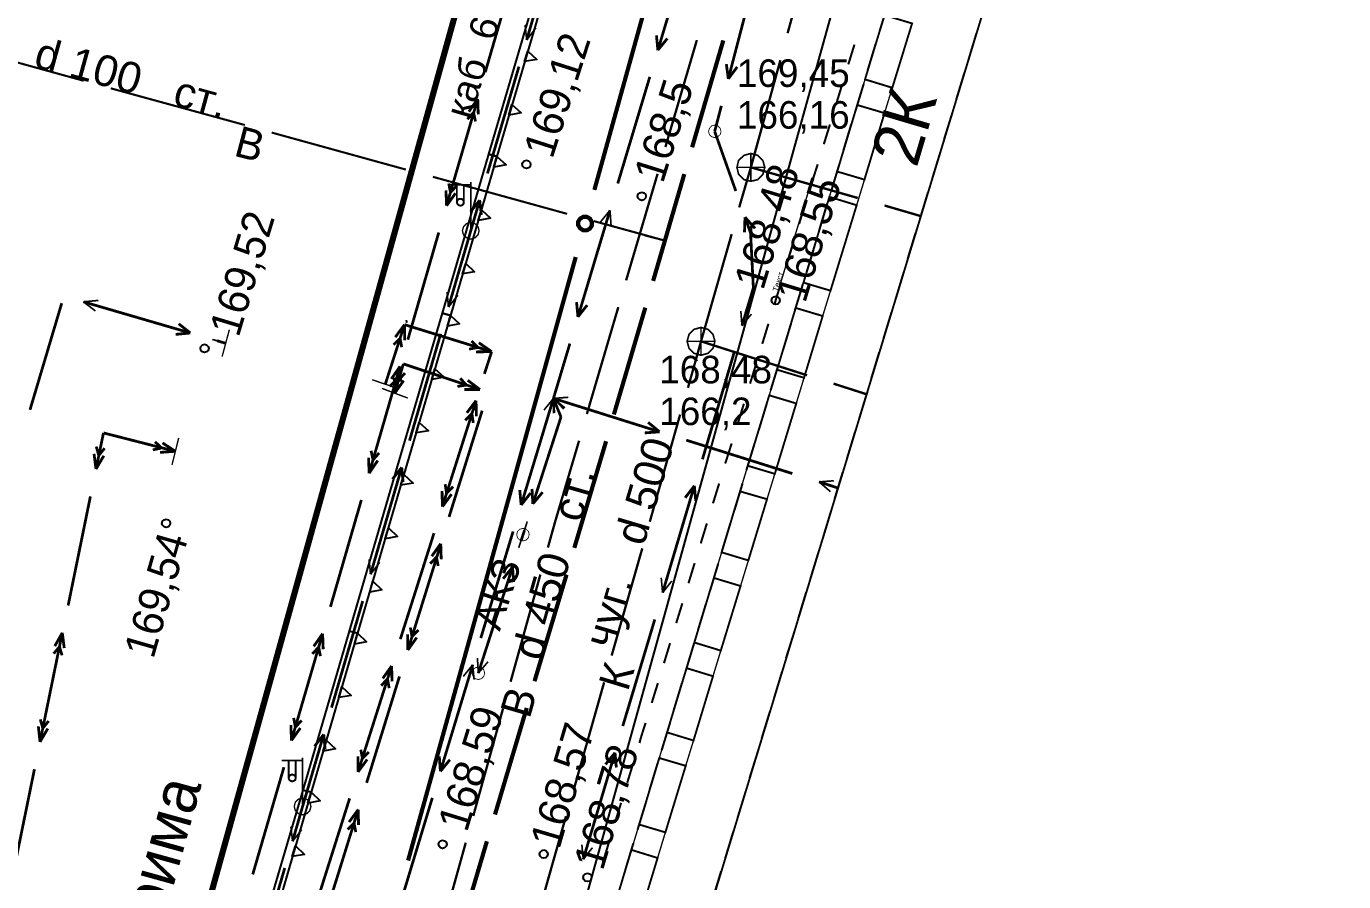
# Model space of a CAD drawing. Extents: x -2634 to -2115, y -2142 to -1393.
# Drawn here: x -2316.82 to -2269.51, y -1794.7 to -1763.97 of the extents above; entities that cross this region are included whole.
import ezdxf

# ---------------------------------------------------------------- set-up
doc = ezdxf.new("R2010")
doc.units = 0
doc.header["$MEASUREMENT"] = 0
for name, color, linetype in [('500_Дополн-Бордюры__п', 7, 'Continuous'), ('500_Линии_-Смотровые_', 7, 'Continuous'), ('500_Линии_-Фонари_час', 7, 'Continuous'), ('500_Линии_-Электрокаб', 7, 'Continuous'), ('500_Объект-Опоры', 7, 'Continuous'), ('500_Рельеф-Высотные_о', 7, 'Continuous'), ('500_Рельеф-Подпорные_', 7, 'Continuous'), ('500_Строен-Здания', 7, 'Continuous'), ('500_Трубоп-Водопровод', 7, 'Continuous'), ('500_Трубоп-Канализаци', 7, 'Continuous'), ('500_Трубоп-Смотровые_', 7, 'Continuous'), ('500_Улицы-Улицы_и_их', 7, 'Continuous'), ('Красные_ли-Красные_ли', 7, 'Continuous'), ('Красные_ли-Оси_улиц_к', 7, 'Continuous')]:
    doc.layers.add(name, color=color, linetype=linetype)
doc.styles.add('TARIAL', font='Arial')

msp = doc.modelspace()

# ---------------------------------------------------------------- linework, layer by layer
at = {"layer": '500_Дополн-Бордюры__п', "color": 0, "const_width": 0.07}
for points in [[(-2285.72, -1766.18), (-2286.7, -1765.88), (-2286, -1763.57), (-2285.01, -1763.87)], [(-2286.72, -1769.48), (-2287.7, -1769.19), (-2286.98, -1766.8), (-2286, -1767.09)], [(-2287.94, -1773.47), (-2288.91, -1773.18), (-2287.98, -1770.1), (-2287, -1770.4)], [(-2288.89, -1776.6), (-2289.86, -1776.31), (-2289.19, -1774.09), (-2288.22, -1774.38)], [(-2289.94, -1780.05), (-2290.91, -1779.76), (-2290.14, -1777.23), (-2289.17, -1777.52)], [(-2290.89, -1783.16), (-2291.85, -1782.87), (-2291.19, -1780.68), (-2290.22, -1780.96)], [(-2291.88, -1786.4), (-2292.83, -1786.11), (-2292.13, -1783.79), (-2291.17, -1784.08)], [(-2292.86, -1789.63), (-2293.81, -1789.34), (-2293.11, -1787.03), (-2292.16, -1787.32)], [(-2293.87, -1792.93), (-2294.81, -1792.65), (-2294.09, -1790.26), (-2293.14, -1790.54)], [(-2294.76, -1795.86), (-2295.7, -1795.58), (-2295.09, -1793.56), (-2294.15, -1793.85)]]:
    msp.add_lwpolyline(points, close=True, dxfattribs=at)
at = {"layer": '500_Дополн-Бордюры__п', "color": 1, "const_width": 0.075}
for points in [[(-2287.3, -1765.34), (-2287.08, -1764.63)], [(-2287.74, -1766.78), (-2287.52, -1766.06)], [(-2288.18, -1768.21), (-2287.96, -1767.5)], [(-2288.63, -1769.65), (-2288.4, -1768.93)], [(-2289.07, -1771.08), (-2288.85, -1770.36)], [(-2289.51, -1772.51), (-2289.29, -1771.8)], [(-2289.91, -1773.82), (-2289.73, -1773.23)], [(-2289.95, -1773.95), (-2289.91, -1773.82)], [(-2290.39, -1775.38), (-2290.17, -1774.66)], [(-2290.83, -1776.81), (-2290.61, -1776.1)], [(-2291.27, -1778.25), (-2291.05, -1777.53)], [(-2291.72, -1779.68), (-2291.49, -1778.96)], [(-2292.16, -1781.11), (-2291.94, -1780.4)], [(-2292.6, -1782.55), (-2292.38, -1781.83)], [(-2293.04, -1783.98), (-2292.82, -1783.26)], [(-2293.48, -1785.41), (-2293.26, -1784.7)], [(-2293.92, -1786.85), (-2293.7, -1786.13)], [(-2294.36, -1788.28), (-2294.14, -1787.57)], [(-2294.74, -1789.49), (-2294.58, -1789)], [(-2294.8, -1789.72), (-2294.74, -1789.49)], [(-2295.24, -1791.15), (-2295.02, -1790.43)], [(-2295.68, -1792.58), (-2295.46, -1791.87)], [(-2296.12, -1794.02), (-2295.9, -1793.3)]]:
    msp.add_lwpolyline(points, dxfattribs=at)
at = {"layer": '500_Линии_-Смотровые_', "color": 0, "const_width": 0.03}
for points in [[(-2292.1, -1767.52), (-2291.99, -1767.55), (-2291.9, -1767.64), (-2291.87, -1767.75), (-2291.9, -1767.86), (-2291.99, -1767.94), (-2292.1, -1767.97), (-2292.21, -1767.94), (-2292.29, -1767.86), (-2292.32, -1767.75), (-2292.29, -1767.64), (-2292.21, -1767.55)], [(-2298.98, -1782.01), (-2298.87, -1782.04), (-2298.79, -1782.12), (-2298.76, -1782.23), (-2298.79, -1782.35), (-2298.87, -1782.43), (-2298.98, -1782.46), (-2299.1, -1782.43), (-2299.18, -1782.35), (-2299.21, -1782.23), (-2299.18, -1782.12), (-2299.1, -1782.04)], [(-2300.59, -1786.99), (-2300.47, -1787.02), (-2300.39, -1787.1), (-2300.36, -1787.21), (-2300.39, -1787.32), (-2300.47, -1787.41), (-2300.59, -1787.44), (-2300.7, -1787.41), (-2300.78, -1787.32), (-2300.81, -1787.21), (-2300.78, -1787.1), (-2300.7, -1787.02)]]:
    msp.add_lwpolyline(points, close=True, dxfattribs=at)
at = {"layer": '500_Линии_-Фонари_час', "color": 0, "const_width": 0.065}
for points in [[(-2301.61, -1769.67), (-2300.86, -1769.67)], [(-2301.36, -1770.32), (-2301.36, -1769.67)], [(-2301.11, -1770.32), (-2301.11, -1769.67)], [(-2300.86, -1771.32), (-2300.86, -1769.57)], [(-2301.36, -1770.29), (-2301.36, -1770.17)], [(-2301.36, -1770.29), (-2301.36, -1770.17)], [(-2301.11, -1770.29), (-2301.11, -1770.17)], [(-2301.11, -1770.27), (-2301.11, -1770.27)], [(-2306.9, -1792), (-2306.9, -1790.25)], [(-2307.65, -1790.35), (-2306.9, -1790.35)], [(-2307.4, -1791), (-2307.4, -1790.35)], [(-2307.15, -1791), (-2307.15, -1790.35)], [(-2307.4, -1790.98), (-2307.4, -1790.85)], [(-2307.4, -1790.98), (-2307.4, -1790.85)], [(-2307.15, -1790.98), (-2307.15, -1790.85)], [(-2307.15, -1790.95), (-2307.15, -1790.95)]]:
    msp.add_lwpolyline(points, dxfattribs=at)
at = {"layer": '500_Линии_-Фонари_час', "color": 0, "const_width": 0.07}
for points in [[(-2301.36, -1770.29), (-2301.34, -1770.23), (-2301.29, -1770.18), (-2301.23, -1770.17), (-2301.17, -1770.18), (-2301.12, -1770.23), (-2301.11, -1770.29), (-2301.12, -1770.35), (-2301.17, -1770.4), (-2301.23, -1770.42), (-2301.29, -1770.4), (-2301.34, -1770.35)], [(-2307.4, -1790.98), (-2307.38, -1790.91), (-2307.33, -1790.87), (-2307.27, -1790.85), (-2307.21, -1790.87), (-2307.16, -1790.91), (-2307.15, -1790.98), (-2307.16, -1791.04), (-2307.21, -1791.08), (-2307.27, -1791.1), (-2307.33, -1791.08), (-2307.38, -1791.04)]]:
    msp.add_lwpolyline(points, close=True, dxfattribs=at)
at = {"layer": '500_Линии_-Электрокаб', "color": 1}
for points, const_width in [([(-2298.85, -1764.46), (-2297.73, -1760.62)], 0.1), ([(-2292.99, -1761), (-2294.14, -1764.83)], 0.1), ([(-2290.6, -1761.99), (-2291.61, -1765.86)], 0.1), ([(-2298.85, -1764.46), (-2298.91, -1763.92)], 0.06), ([(-2298.85, -1764.46), (-2298.52, -1764.03)], 0.06), ([(-2294.19, -1764.3), (-2294.14, -1764.83)], 0.1), ([(-2293.8, -1764.41), (-2294.14, -1764.83)], 0.1), ([(-2300.26, -1769.26), (-2299.13, -1765.42)], 0.1), ([(-2291.68, -1765.33), (-2291.61, -1765.86)], 0.1), ([(-2291.29, -1765.43), (-2291.61, -1765.86)], 0.1), ([(-2294.43, -1765.79), (-2295.58, -1769.62)], 0.1), ([(-2291.86, -1766.83), (-2292.1, -1767.75)], 0.1), ([(-2292.1, -1767.75), (-2291.97, -1767.26)], 0.06), ([(-2291.34, -1769.89), (-2292.1, -1767.75)], 0.1), ([(-2292.1, -1767.75), (-2291.93, -1768.22)], 0.06), ([(-2300.87, -1770.64), (-2300.54, -1770.22)], 0.1), ([(-2300.86, -1771.32), (-2300.54, -1770.22)], 0.1), ([(-2300.48, -1770.75), (-2300.54, -1770.22)], 0.1), ([(-2295.86, -1770.58), (-2297.01, -1774.41)], 0.1), ([(-2295.86, -1770.58), (-2296.2, -1771)], 0.06), ([(-2295.86, -1770.58), (-2295.82, -1771.12)], 0.06), ([(-2291.03, -1771.37), (-2291.01, -1770.83)], 0.1), ([(-2290.81, -1771.4), (-2291.01, -1770.83)], 0.1), ([(-2290.65, -1771.23), (-2291.01, -1770.83)], 0.1), ([(-2301.66, -1774.06), (-2300.86, -1771.32)], 0.1), ([(-2290.71, -1773.37), (-2290.81, -1771.4)], 0.1), ([(-2301.66, -1774.06), (-2301.71, -1773.52)], 0.06), ([(-2301.66, -1774.06), (-2301.32, -1773.63)], 0.06), ([(-2291.12, -1774.73), (-2290.71, -1773.37)], 0.1), ([(-2316.69, -1777.75), (-2315.55, -1773.92)], 0.1), ([(-2314.77, -1773.87), (-2310.93, -1774.99)], 0.1), ([(-2314.77, -1773.87), (-2314.23, -1773.82)], 0.06), ([(-2314.77, -1773.87), (-2314.34, -1774.2)], 0.06), ([(-2297.06, -1773.88), (-2297.01, -1774.41)], 0.1), ([(-2296.68, -1773.99), (-2297.01, -1774.41)], 0.1), ([(-2311.35, -1774.66), (-2310.93, -1774.99)], 0.1), ([(-2291.12, -1774.73), (-2291.16, -1774.2)], 0.06), ([(-2291.12, -1774.73), (-2290.78, -1774.31)], 0.06), ([(-2311.46, -1775.04), (-2310.93, -1774.99)], 0.1), ([(-2303.24, -1774.69), (-2302.76, -1774.84)], 0.06), ([(-2303.06, -1778.86), (-2301.94, -1775.02)], 0.1), ([(-2309.66, -1775.36), (-2310.14, -1775.22)], 0.06), ([(-2309.97, -1775.27), (-2309.66, -1775.36)], 0.1), ([(-2297.3, -1775.37), (-2297.89, -1777.34)], 0.1), ([(-2300.11, -1775.66), (-2300.27, -1776.14)], 0.06), ([(-2292.54, -1779.53), (-2291.4, -1775.69)], 0.1), ([(-2303.93, -1776.83), (-2303.78, -1776.36)], 0.06), ([(-2297.89, -1777.34), (-2297.75, -1776.86)], 0.06), ([(-2297.89, -1777.34), (-2299.05, -1781.17)], 0.1), ([(-2297.89, -1777.34), (-2298.23, -1777.76)], 0.06), ([(-2297.89, -1777.34), (-2294.08, -1778.54)], 0.1), ([(-2297.89, -1777.34), (-2297.62, -1778.01)], 0.1), ([(-2297.89, -1777.34), (-2297.36, -1777.3)], 0.06), ([(-2297.89, -1777.34), (-2297.48, -1777.68)], 0.06), ([(-2297.89, -1777.34), (-2297.52, -1777.72)], 0.06), ([(-2297.89, -1777.34), (-2297.89, -1777.88)], 0.06), ([(-2297.89, -1777.34), (-2297.85, -1777.87)], 0.06), ([(-2297.62, -1778.01), (-2298.63, -1781.13)], 0.1), ([(-2294.49, -1778.2), (-2294.08, -1778.54)], 0.1), ([(-2294.61, -1778.58), (-2294.08, -1778.54)], 0.1), ([(-2293.12, -1778.84), (-2289.31, -1780.04)], 0.1), ([(-2304.46, -1783.66), (-2303.34, -1779.82)], 0.1), ([(-2303.67, -1780.24), (-2303.34, -1779.82)], 0.1), ([(-2303.29, -1780.35), (-2303.34, -1779.82)], 0.1), ([(-2288.35, -1780.34), (-2287.67, -1780.56)], 0.1), ([(-2288.35, -1780.34), (-2287.82, -1780.3)], 0.06), ([(-2288.35, -1780.34), (-2287.94, -1780.69)], 0.06), ([(-2299.1, -1780.63), (-2299.05, -1781.17)], 0.1), ([(-2298.71, -1780.74), (-2299.05, -1781.17)], 0.1), ([(-2298.66, -1780.59), (-2298.63, -1781.13)], 0.1), ([(-2298.28, -1780.71), (-2298.63, -1781.13)], 0.1), ([(-2293.97, -1784.32), (-2292.83, -1780.48)], 0.1), ([(-2293.16, -1780.91), (-2292.83, -1780.48)], 0.1), ([(-2292.78, -1781.02), (-2292.83, -1780.48)], 0.1), ([(-2287.67, -1780.56), (-2288.15, -1780.41)], 0.06), ([(-2298.98, -1782.23), (-2298.83, -1781.76)], 0.06), ([(-2299.34, -1782.12), (-2300.5, -1785.95)], 0.1), ([(-2298.98, -1782.23), (-2299.14, -1782.71)], 0.06), ([(-2299.05, -1782.45), (-2298.98, -1782.23)], 0.1), ([(-2298.93, -1782.08), (-2298.98, -1782.23)], 0.1), ([(-2304.46, -1783.66), (-2304.51, -1783.12)], 0.06), ([(-2304.46, -1783.66), (-2304.13, -1783.23)], 0.06), ([(-2300.59, -1787.21), (-2299.36, -1783.4)], 0.1), ([(-2299.7, -1783.82), (-2299.36, -1783.4)], 0.1), ([(-2299.32, -1783.94), (-2299.36, -1783.4)], 0.1), ([(-2293.97, -1784.32), (-2294.02, -1783.78)], 0.06), ([(-2293.97, -1784.32), (-2293.64, -1783.9)], 0.06), ([(-2305.86, -1788.45), (-2304.74, -1784.62)], 0.1), ([(-2295.4, -1789.11), (-2294.25, -1785.28)], 0.1), ([(-2300.79, -1786.91), (-2301.95, -1790.74)], 0.1), ([(-2300.79, -1786.91), (-2301.13, -1787.33)], 0.06), ([(-2300.79, -1786.91), (-2300.74, -1787.44)], 0.06), ([(-2300.59, -1787.21), (-2300.62, -1786.67)], 0.06), ([(-2300.59, -1787.21), (-2300.24, -1786.8)], 0.06), ([(-2306.9, -1792), (-2306.14, -1789.41)], 0.1), ([(-2306.47, -1789.84), (-2306.14, -1789.41)], 0.1), ([(-2306.09, -1789.95), (-2306.14, -1789.41)], 0.1), ([(-2301.99, -1790.2), (-2301.95, -1790.74)], 0.1), ([(-2296.82, -1793.9), (-2295.68, -1790.07)], 0.1), ([(-2296.02, -1790.49), (-2295.68, -1790.07)], 0.1), ([(-2295.63, -1790.6), (-2295.68, -1790.07)], 0.1), ([(-2301.61, -1790.32), (-2301.95, -1790.74)], 0.1), ([(-2302.24, -1791.69), (-2303.4, -1795.52)], 0.1), ([(-2307.26, -1793.25), (-2306.9, -1792)], 0.1), ([(-2307.26, -1793.25), (-2307.32, -1792.72)], 0.06), ([(-2307.26, -1793.25), (-2306.93, -1792.83)], 0.06), ([(-2296.82, -1793.9), (-2296.87, -1793.37)], 0.06), ([(-2296.82, -1793.9), (-2296.49, -1793.48)], 0.06), ([(-2308.66, -1798.05), (-2307.54, -1794.21)], 0.1)]:
    msp.add_lwpolyline(points, dxfattribs=dict(at, const_width=const_width))
at = {"layer": '500_Линии_-Электрокаб', "color": 12, "const_width": 0.1}
for points in [[(-2299.22, -1761.78), (-2300.34, -1765.62)], [(-2300.61, -1766.58), (-2301.73, -1770.42)], [(-2300.61, -1766.58), (-2300.93, -1767.04)], [(-2300.61, -1766.58), (-2300.59, -1767.14)], [(-2300.76, -1767.07), (-2300.98, -1767.31)], [(-2300.76, -1767.07), (-2300.69, -1767.39)], [(-2301.75, -1769.87), (-2301.73, -1770.42)], [(-2301.65, -1769.62), (-2301.59, -1769.94)], [(-2301.36, -1769.7), (-2301.59, -1769.94)], [(-2301.41, -1769.97), (-2301.73, -1770.42)], [(-2302.01, -1771.38), (-2303.12, -1775.23)], [(-2303.13, -1774.57), (-2303.2, -1774.58)], [(-2303.24, -1774.69), (-2303.93, -1776.83)], [(-2303.24, -1774.69), (-2303.57, -1775.14)], [(-2303.22, -1774.86), (-2303.27, -1774.8)], [(-2300.11, -1775.66), (-2303.24, -1774.69)], [(-2303.24, -1774.69), (-2303.23, -1775.25)], [(-2303.4, -1775.18), (-2303.63, -1775.41)], [(-2303.4, -1775.18), (-2303.34, -1775.5)], [(-2300.6, -1775.51), (-2300.92, -1775.57)], [(-2300.6, -1775.51), (-2300.83, -1775.28)], [(-2300.11, -1775.66), (-2300.57, -1775.34)], [(-2303.59, -1777.15), (-2303.28, -1776.1)], [(-2303.28, -1776.1), (-2300.53, -1777.02)], [(-2300.11, -1775.66), (-2300.67, -1775.67)], [(-2300.37, -1776.46), (-2300.11, -1775.66)], [(-2303.4, -1776.19), (-2304.51, -1780.03)], [(-2303.4, -1776.19), (-2303.71, -1776.64)], [(-2303.44, -1776.66), (-2303.51, -1776.35)], [(-2303.44, -1776.67), (-2303.22, -1776.43)], [(-2303.4, -1776.19), (-2303.38, -1776.74)], [(-2303.54, -1776.67), (-2303.77, -1776.91)], [(-2303.59, -1777.15), (-2303.61, -1776.6)], [(-2303.59, -1777.15), (-2303.27, -1776.7)], [(-2303.54, -1776.68), (-2303.48, -1776.99)], [(-2301.34, -1776.91), (-2301.01, -1776.86)], [(-2301.24, -1776.62), (-2301.01, -1776.86)], [(-2301.09, -1777.02), (-2300.53, -1777.02)], [(-2300.97, -1776.69), (-2300.53, -1777.02)], [(-2301.88, -1781.23), (-2300.67, -1777.42)], [(-2301, -1777.86), (-2300.67, -1777.42)], [(-2300.66, -1777.98), (-2300.67, -1777.42)], [(-2300.45, -1777.78), (-2301.64, -1781.6)], [(-2301.06, -1778.13), (-2300.82, -1777.89)], [(-2300.77, -1778.22), (-2300.82, -1777.89)], [(-2314.05, -1778.58), (-2314.32, -1779.88)], [(-2311.47, -1779.24), (-2314.05, -1778.58)], [(-2311.96, -1779.12), (-2312.2, -1778.9)], [(-2311.47, -1779.24), (-2311.93, -1778.94)], [(-2314.39, -1779.33), (-2314.32, -1779.88)], [(-2314.04, -1779.4), (-2314.32, -1779.88)], [(-2314.31, -1779.07), (-2314.22, -1779.39)], [(-2314.01, -1779.13), (-2314.22, -1779.39)], [(-2311.96, -1779.12), (-2312.28, -1779.19)], [(-2311.47, -1779.24), (-2312.02, -1779.28)], [(-2304.44, -1779.22), (-2304.37, -1779.55)], [(-2304.15, -1779.3), (-2304.37, -1779.55)], [(-2304.53, -1779.47), (-2304.51, -1780.03)], [(-2304.2, -1779.57), (-2304.51, -1780.03)], [(-2301.88, -1781.23), (-2301.89, -1780.67)], [(-2301.88, -1781.23), (-2301.55, -1780.78)], [(-2301.73, -1780.74), (-2301.78, -1780.42)], [(-2301.73, -1780.75), (-2301.49, -1780.51)], [(-2314.52, -1780.86), (-2315.32, -1784.78)], [(-2304.79, -1780.99), (-2305.9, -1784.83)], [(-2303.39, -1785.99), (-2302.18, -1782.18)], [(-2301.93, -1782.56), (-2303.12, -1786.38)], [(-2301.94, -1782.56), (-2302.26, -1783.01)], [(-2301.94, -1782.56), (-2301.92, -1783.12)], [(-2302.09, -1783.04), (-2302.32, -1783.28)], [(-2302.09, -1783.05), (-2302.03, -1783.36)], [(-2315.53, -1785.76), (-2316.33, -1789.68)], [(-2315.53, -1785.76), (-2315.8, -1786.24)], [(-2315.53, -1785.76), (-2315.46, -1786.31)], [(-2306.18, -1785.79), (-2307.3, -1789.63)], [(-2306.18, -1785.79), (-2306.5, -1786.25)], [(-2306.18, -1785.79), (-2306.16, -1786.35)], [(-2303.13, -1785.82), (-2303.12, -1786.38)], [(-2302.8, -1785.93), (-2303.12, -1786.38)], [(-2303.03, -1785.57), (-2302.97, -1785.9)], [(-2302.74, -1785.66), (-2302.97, -1785.9)], [(-2315.63, -1786.26), (-2315.84, -1786.51)], [(-2315.63, -1786.26), (-2315.54, -1786.57)], [(-2306.33, -1786.28), (-2306.55, -1786.52)], [(-2306.32, -1786.28), (-2306.26, -1786.6)], [(-2304.91, -1790.76), (-2303.7, -1786.95)], [(-2304.02, -1787.4), (-2303.7, -1786.95)], [(-2303.69, -1787.51), (-2303.7, -1786.95)], [(-2303.42, -1787.33), (-2304.6, -1791.15)], [(-2304.08, -1787.66), (-2303.85, -1787.42)], [(-2303.79, -1787.75), (-2303.85, -1787.42)], [(-2316.32, -1788.87), (-2316.23, -1789.19)], [(-2307.22, -1788.82), (-2307.16, -1789.15)], [(-2316.39, -1789.12), (-2316.33, -1789.68)], [(-2316.05, -1789.2), (-2316.33, -1789.68)], [(-2316.02, -1788.93), (-2316.23, -1789.19)], [(-2307.32, -1789.07), (-2307.3, -1789.63)], [(-2306.98, -1789.18), (-2307.3, -1789.63)], [(-2306.93, -1788.91), (-2307.16, -1789.15)], [(-2304.91, -1790.76), (-2304.91, -1790.2)], [(-2304.75, -1790.27), (-2304.81, -1789.96)], [(-2304.75, -1790.28), (-2304.52, -1790.04)], [(-2316.53, -1790.66), (-2317.33, -1794.58)], [(-2307.57, -1790.59), (-2308.69, -1794.44)], [(-2304.91, -1790.76), (-2304.58, -1790.31)], [(-2306.42, -1795.53), (-2305.21, -1791.71)], [(-2304.9, -1792.11), (-2306.09, -1795.93)], [(-2304.9, -1792.11), (-2305.23, -1792.56)], [(-2304.9, -1792.11), (-2304.89, -1792.67)], [(-2305.05, -1792.59), (-2305.28, -1792.83)], [(-2305.05, -1792.6), (-2304.99, -1792.92)]]:
    msp.add_lwpolyline(points, dxfattribs=at)
at = {"layer": '500_Линии_-Электрокаб', "color": 0, "const_width": 0.05}
for points in [[(-2309.79, -1775.84), (-2309.53, -1774.87)], [(-2304.4, -1776.67), (-2303.46, -1776.99)], [(-2304.05, -1776.98), (-2303.12, -1777.33)], [(-2311.35, -1778.76), (-2311.59, -1779.73)]]:
    msp.add_lwpolyline(points, dxfattribs=at)
at = {"layer": '500_Объект-Опоры', "color": 0, "const_width": 0.05}
for points in [[(-2286.98, -1766.8), (-2286.7, -1765.88), (-2285.72, -1766.18), (-2286, -1767.09)], [(-2287.98, -1770.1), (-2287.7, -1769.19), (-2286.72, -1769.48), (-2287, -1770.4)], [(-2289.19, -1774.09), (-2288.91, -1773.18), (-2287.94, -1773.47), (-2288.22, -1774.38)], [(-2290.14, -1777.23), (-2289.86, -1776.31), (-2288.89, -1776.6), (-2289.17, -1777.52)], [(-2291.19, -1780.68), (-2290.91, -1779.76), (-2289.94, -1780.05), (-2290.22, -1780.96)], [(-2292.13, -1783.79), (-2291.85, -1782.87), (-2290.89, -1783.16), (-2291.17, -1784.08)], [(-2293.11, -1787.03), (-2292.83, -1786.11), (-2291.88, -1786.4), (-2292.16, -1787.32)], [(-2294.09, -1790.26), (-2293.81, -1789.34), (-2292.86, -1789.63), (-2293.14, -1790.54)], [(-2295.09, -1793.56), (-2294.81, -1792.65), (-2293.87, -1792.93), (-2294.15, -1793.85)]]:
    msp.add_lwpolyline(points, close=True, dxfattribs=at)
at = {"layer": '500_Объект-Опоры', "color": 1, "const_width": 0.05}
for points in [[(-2300.86, -1771.02), (-2300.71, -1771.06), (-2300.6, -1771.17), (-2300.56, -1771.32), (-2300.6, -1771.47), (-2300.71, -1771.57), (-2300.86, -1771.62), (-2301.01, -1771.57), (-2301.12, -1771.47), (-2301.16, -1771.32), (-2301.12, -1771.17), (-2301.01, -1771.06)], [(-2306.9, -1791.7), (-2306.75, -1791.74), (-2306.64, -1791.85), (-2306.6, -1792), (-2306.64, -1792.15), (-2306.75, -1792.26), (-2306.9, -1792.3), (-2307.05, -1792.26), (-2307.16, -1792.15), (-2307.2, -1792), (-2307.16, -1791.85), (-2307.05, -1791.74)]]:
    msp.add_lwpolyline(points, close=True, dxfattribs=at)
at = {"layer": '500_Рельеф-Высотные_о', "color": 0}
for points in [[(-2298.86, -1768.78), (-2298.79, -1768.8), (-2298.73, -1768.86), (-2298.71, -1768.93), (-2298.73, -1769.01), (-2298.79, -1769.06), (-2298.86, -1769.08), (-2298.94, -1769.06), (-2298.99, -1769.01), (-2299.01, -1768.93), (-2298.99, -1768.86), (-2298.94, -1768.8)], [(-2294.72, -1769.93), (-2294.64, -1769.95), (-2294.59, -1770), (-2294.57, -1770.08), (-2294.59, -1770.15), (-2294.64, -1770.21), (-2294.72, -1770.23), (-2294.79, -1770.21), (-2294.85, -1770.15), (-2294.87, -1770.08), (-2294.85, -1770), (-2294.79, -1769.95)], [(-2289.91, -1773.67), (-2289.83, -1773.69), (-2289.78, -1773.74), (-2289.76, -1773.82), (-2289.78, -1773.89), (-2289.83, -1773.95), (-2289.91, -1773.97), (-2289.98, -1773.95), (-2290.04, -1773.89), (-2290.06, -1773.82), (-2290.04, -1773.74), (-2289.98, -1773.69)], [(-2310.42, -1775.39), (-2310.35, -1775.41), (-2310.29, -1775.47), (-2310.27, -1775.54), (-2310.29, -1775.62), (-2310.35, -1775.67), (-2310.42, -1775.69), (-2310.5, -1775.67), (-2310.55, -1775.62), (-2310.57, -1775.54), (-2310.55, -1775.47), (-2310.5, -1775.41)], [(-2311.8, -1781.68), (-2311.72, -1781.7), (-2311.67, -1781.75), (-2311.65, -1781.83), (-2311.67, -1781.9), (-2311.72, -1781.96), (-2311.8, -1781.98), (-2311.87, -1781.96), (-2311.93, -1781.9), (-2311.95, -1781.83), (-2311.93, -1781.75), (-2311.87, -1781.7)], [(-2301.87, -1793.21), (-2301.8, -1793.23), (-2301.74, -1793.28), (-2301.72, -1793.36), (-2301.74, -1793.43), (-2301.8, -1793.49), (-2301.87, -1793.51), (-2301.95, -1793.49), (-2302, -1793.43), (-2302.02, -1793.36), (-2302, -1793.28), (-2301.95, -1793.23)], [(-2298.24, -1793.56), (-2298.16, -1793.58), (-2298.11, -1793.64), (-2298.09, -1793.71), (-2298.11, -1793.79), (-2298.16, -1793.84), (-2298.24, -1793.86), (-2298.31, -1793.84), (-2298.37, -1793.79), (-2298.39, -1793.71), (-2298.37, -1793.64), (-2298.31, -1793.58)], [(-2296.67, -1794.4), (-2296.6, -1794.42), (-2296.54, -1794.47), (-2296.52, -1794.55), (-2296.54, -1794.62), (-2296.6, -1794.68), (-2296.67, -1794.7), (-2296.75, -1794.68), (-2296.8, -1794.62), (-2296.82, -1794.55), (-2296.8, -1794.47), (-2296.75, -1794.42)]]:
    msp.add_lwpolyline(points, close=True, dxfattribs=at)
at = {"layer": '500_Рельеф-Высотные_о', "color": 0, "const_width": 0.05}
msp.add_lwpolyline([(-2289.83, -1773.52), (-2288.61, -1769.5)], dxfattribs=at)
at = {"layer": '500_Рельеф-Подпорные_', "color": 0}
for points in [[(-2298.54, -1762.85), (-2298.25, -1762.94), (-2299.92, -1768.65), (-2300.21, -1768.56)], [(-2298.81, -1764.86), (-2298.49, -1765.16), (-2298.93, -1765.24)], [(-2299.38, -1766.78), (-2299.05, -1767.08), (-2299.49, -1767.16)], [(-2300.21, -1768.56), (-2299.92, -1768.65), (-2301.59, -1774.36), (-2301.88, -1774.28)], [(-2299.92, -1768.65), (-2299.59, -1768.95), (-2300.03, -1769.03)], [(-2300.48, -1770.57), (-2300.15, -1770.87), (-2300.59, -1770.95)], [(-2301.04, -1772.49), (-2300.72, -1772.79), (-2301.16, -1772.87)], [(-2301.88, -1774.28), (-2301.59, -1774.36), (-2303.26, -1780.07), (-2303.55, -1779.99)], [(-2301.59, -1774.36), (-2301.26, -1774.66), (-2301.7, -1774.74)], [(-2302.15, -1776.28), (-2301.82, -1776.58), (-2302.26, -1776.66)], [(-2302.71, -1778.2), (-2302.38, -1778.5), (-2302.82, -1778.58)], [(-2303.55, -1779.99), (-2303.26, -1780.07), (-2304.93, -1785.78), (-2305.21, -1785.7)], [(-2303.26, -1780.07), (-2302.93, -1780.38), (-2303.37, -1780.46)], [(-2303.82, -1781.99), (-2303.49, -1782.3), (-2303.93, -1782.38)], [(-2304.38, -1783.91), (-2304.05, -1784.22), (-2304.49, -1784.3)], [(-2305.21, -1785.7), (-2304.93, -1785.78), (-2306.59, -1791.49), (-2306.88, -1791.41)], [(-2304.93, -1785.78), (-2304.6, -1786.09), (-2305.04, -1786.17)], [(-2305.49, -1787.7), (-2305.16, -1788.01), (-2305.6, -1788.09)], [(-2306.05, -1789.62), (-2305.72, -1789.93), (-2306.16, -1790.01)], [(-2306.88, -1791.41), (-2306.59, -1791.49), (-2308.26, -1797.21), (-2308.55, -1797.12)], [(-2306.59, -1791.49), (-2306.27, -1791.8), (-2306.71, -1791.88)], [(-2307.15, -1793.41), (-2306.83, -1793.72), (-2307.27, -1793.8)]]:
    msp.add_lwpolyline(points, close=True, dxfattribs=at)
at = {"layer": '500_Строен-Здания', "color": 0, "const_width": 0.07}
msp.add_lwpolyline([(-2305.69, -1839.75), (-2296.43, -1809.31), (-2296.37, -1809.15), (-2273.6, -1734.35), (-2264.74, -1705.25), (-2250.02, -1709.75), (-2170.67, -1734), (-2204.78, -1846.48), (-2205.99, -1850.46), (-2211.31, -1867.98)], close=True, dxfattribs=at)
at = {"layer": '500_Строен-Здания', "color": 0, "const_width": 0.075}
for points in [[(-2286.17, -1764.13), (-2285.88, -1763.18)], [(-2282.98, -1765.16), (-2282.69, -1764.2)], [(-2286.61, -1765.57), (-2286.32, -1764.61)], [(-2283.42, -1766.59), (-2283.13, -1765.64)], [(-2287.04, -1767), (-2286.75, -1766.05)], [(-2283.86, -1768.03), (-2283.56, -1767.07)], [(-2287.48, -1768.44), (-2287.19, -1767.48)], [(-2284.29, -1769.46), (-2284, -1768.51)], [(-2287.91, -1769.88), (-2287.62, -1768.92)], [(-2284.73, -1770.9), (-2284.44, -1769.94)], [(-2288.35, -1771.31), (-2288.06, -1770.35)], [(-2288.78, -1772.75), (-2288.49, -1771.79)], [(-2285.17, -1772.33), (-2284.88, -1771.38)], [(-2289.22, -1774.18), (-2288.93, -1773.23)], [(-2285.6, -1773.77), (-2285.31, -1772.81)], [(-2289.65, -1775.62), (-2289.36, -1774.66)], [(-2286.04, -1775.2), (-2285.75, -1774.25)], [(-2286.48, -1776.64), (-2286.19, -1775.68)], [(-2290.09, -1777.05), (-2289.8, -1776.1)], [(-2286.91, -1778.07), (-2286.62, -1777.12)], [(-2290.52, -1778.49), (-2290.23, -1777.53)], [(-2287.35, -1779.51), (-2287.06, -1778.55)], [(-2290.96, -1779.92), (-2290.67, -1778.97)], [(-2287.79, -1780.94), (-2287.5, -1779.99)], [(-2291.39, -1781.36), (-2291.1, -1780.4)], [(-2288.22, -1782.38), (-2287.93, -1781.42)], [(-2291.83, -1782.8), (-2291.54, -1781.84)], [(-2288.66, -1783.81), (-2288.37, -1782.86)], [(-2292.26, -1784.23), (-2291.97, -1783.27)], [(-2289.1, -1785.25), (-2288.81, -1784.29)], [(-2292.7, -1785.67), (-2292.41, -1784.71)], [(-2289.54, -1786.68), (-2289.24, -1785.73)], [(-2293.13, -1787.1), (-2292.84, -1786.14)], [(-2289.97, -1788.12), (-2289.68, -1787.16)], [(-2293.57, -1788.54), (-2293.28, -1787.58)], [(-2290.41, -1789.55), (-2290.12, -1788.6)], [(-2294, -1789.97), (-2293.71, -1789.02)], [(-2290.85, -1790.99), (-2290.55, -1790.03)], [(-2294.44, -1791.41), (-2294.15, -1790.45)], [(-2291.28, -1792.42), (-2290.99, -1791.47)], [(-2294.87, -1792.84), (-2294.58, -1791.89)], [(-2291.72, -1793.86), (-2291.43, -1792.9)], [(-2295.31, -1794.28), (-2295.02, -1793.32)], [(-2292.16, -1795.29), (-2291.87, -1794.33)]]:
    msp.add_lwpolyline(points, dxfattribs=at)
at = {"layer": '500_Трубоп-Водопровод', "color": 94}
for points, const_width in [([(-2319.58, -1764.6), (-2314.76, -1765.93)], 0.075), ([(-2292.74, -1764.47), (-2293.87, -1768.31)], 0.085), ([(-2291.79, -1764.48), (-2292.91, -1768.32)], 0.15), ([(-2313.79, -1766.2), (-2308.97, -1767.52)], 0.075), ([(-2308.01, -1767.79), (-2303.19, -1769.12)], 0.075), ([(-2302.22, -1769.38), (-2297.4, -1770.71)], 0.075), ([(-2294.15, -1769.27), (-2295.28, -1773.1)], 0.085), ([(-2293.19, -1769.28), (-2294.31, -1773.12)], 0.15), ([(-2296.44, -1770.97), (-2293.89, -1771.67)], 0.075), ([(-2293.89, -1771.67), (-2294.62, -1771.48)], 0.075), ([(-2295.56, -1774.06), (-2296.69, -1777.9)], 0.085), ([(-2294.59, -1774.08), (-2295.72, -1777.92)], 0.15), ([(-2296.97, -1778.86), (-2297.83, -1781.77)], 0.085), ([(-2296, -1778.88), (-2296.11, -1779.25)], 0.15), ([(-2296.11, -1779.25), (-2297.14, -1782.71)], 0.15), ([(-2297.83, -1781.77), (-2298.09, -1782.7)], 0.085), ([(-2297.42, -1783.67), (-2298.57, -1787.5)], 0.15), ([(-2298.36, -1783.67), (-2299.43, -1787.52)], 0.085), ([(-2299.7, -1788.48), (-2300.77, -1792.34)], 0.085), ([(-2298.85, -1788.46), (-2299.99, -1792.29)], 0.15), ([(-2301.04, -1793.3), (-2302.11, -1797.15)], 0.085), ([(-2300.28, -1793.25), (-2301.19, -1796.32)], 0.15)]:
    msp.add_lwpolyline(points, dxfattribs=dict(at, const_width=const_width))
at = {"layer": '500_Трубоп-Канализаци', "color": 34, "const_width": 0.085}
for points in [[(-2289.48, -1764.22), (-2288.42, -1760.36)], [(-2290.8, -1769.04), (-2289.74, -1765.19)], [(-2291.22, -1770.48), (-2290.8, -1769.04)], [(-2290.8, -1769.04), (-2291.01, -1769.76)], [(-2290.8, -1769.04), (-2286.96, -1770.14)], [(-2286, -1770.41), (-2284.7, -1770.79)], [(-2284.7, -1770.79), (-2285.42, -1770.58)], [(-2292.59, -1775.29), (-2291.49, -1771.44)], [(-2293.06, -1776.96), (-2292.59, -1775.29)], [(-2292.59, -1775.29), (-2292.79, -1776.01)], [(-2292.59, -1775.29), (-2288.78, -1776.51)], [(-2287.83, -1776.81), (-2286.65, -1777.19)], [(-2286.65, -1777.19), (-2287.36, -1776.96)], [(-2294.43, -1781.77), (-2293.34, -1777.92)], [(-2295.8, -1786.58), (-2294.7, -1782.73)], [(-2297.16, -1791.39), (-2296.07, -1787.54)], [(-2298.53, -1796.2), (-2297.44, -1792.35)]]:
    msp.add_lwpolyline(points, dxfattribs=at)
at = {"layer": '500_Трубоп-Смотровые_', "color": 0, "const_width": 0.06}
for points in [[(-2290.8, -1768.54), (-2290.55, -1768.61), (-2290.37, -1768.79), (-2290.3, -1769.04), (-2290.37, -1769.29), (-2290.55, -1769.48), (-2290.8, -1769.54), (-2291.05, -1769.48), (-2291.24, -1769.29), (-2291.3, -1769.04), (-2291.24, -1768.79), (-2291.05, -1768.61)], [(-2292.59, -1774.79), (-2292.34, -1774.86), (-2292.16, -1775.04), (-2292.09, -1775.29), (-2292.16, -1775.54), (-2292.34, -1775.72), (-2292.59, -1775.79), (-2292.84, -1775.72), (-2293.02, -1775.54), (-2293.09, -1775.29), (-2293.02, -1775.04), (-2292.84, -1774.86)]]:
    msp.add_lwpolyline(points, close=True, dxfattribs=at)
at = {"layer": '500_Трубоп-Смотровые_', "color": 0, "const_width": 0.055}
for points in [[(-2290.8, -1769.54), (-2290.8, -1768.54)], [(-2291.3, -1769.04), (-2290.3, -1769.04)], [(-2292.59, -1775.79), (-2292.59, -1774.79)], [(-2293.09, -1775.29), (-2292.09, -1775.29)]]:
    msp.add_lwpolyline(points, dxfattribs=at)
at = {"layer": 'Красные_ли-Красные_ли', "color": 12}
msp.add_line((-2272.7, -1708.69), (-2353.94, -2001.41), dxfattribs=at)
at = {"layer": 'Красные_ли-Красные_ли', "color": 12, "const_width": 0.22}
msp.add_lwpolyline([(-2284.3, -1701.86), (-2245.52, -1663.72), (-2237.3, -1633.7), (-2402.37, -1586.05), (-2505.18, -1957.78), (-2366.43, -1997.8)], close=True, dxfattribs=at)
at = {"layer": 'Красные_ли-Оси_улиц_к', "color": 12, "const_width": 0.15}
for points in [[(-2290.4, -1748.17), (-2296.42, -1769.85)], [(-2297.09, -1772.26), (-2303.11, -1793.94)]]:
    msp.add_lwpolyline(points, dxfattribs=at)
for points in [[(-2296.51, -1771.13), (-2296.58, -1771.24), (-2296.69, -1771.3), (-2296.82, -1771.3), (-2296.93, -1771.23), (-2297, -1771.12), (-2297, -1770.99), (-2296.93, -1770.88), (-2296.82, -1770.82), (-2296.69, -1770.82), (-2296.58, -1770.88), (-2296.51, -1771)], [(-2300.1, -1783.1), (-2300.1, -1783.1), (-2300.1, -1783.1), (-2300.1, -1783.1), (-2300.1, -1783.1), (-2300.1, -1783.1), (-2300.1, -1783.1), (-2300.1, -1783.1), (-2300.1, -1783.1), (-2300.1, -1783.1), (-2300.1, -1783.1), (-2300.1, -1783.1)]]:
    msp.add_lwpolyline(points, close=True, dxfattribs=at)

# ---------------------------------------------------------------- texts
at = {"layer": '500_Линии_-Смотровые_', "color": 5, "style": 'TARIAL'}
msp.add_text('АКЗ', height=0.99, rotation=72.07, dxfattribs=at).set_placement((-2299.82, -1785.73))
at = {"layer": '500_Линии_-Электрокаб', "color": 0, "style": 'TARIAL'}
msp.add_text(' каб  6 кВ', height=0.99, rotation=73.64, dxfattribs=at).set_placement((-2300.96, -1767.72))
at = {"layer": '500_Рельеф-Высотные_о', "color": 214}
for s, rotation, p in [('169,12', 72.18, (-2297.93, -1768.77)), ('168,5', 72.53, (-2293.96, -1769.65)), ('168,48', 73.12, (-2290.36, -1773.49)), ('168,55', 73.12, (-2288.85, -1773.95)), ('169,52', 73.16, (-2309.2, -1775.18)), ('169,54', 73.95, (-2312.26, -1786.73)), ('168,59', 72.94, (-2301, -1792.96)), ('168,57', 73.56, (-2297.68, -1793.57)), ('168,78', 73.34, (-2296.12, -1794.34))]:
    msp.add_text(s, height=1.11, rotation=rotation, dxfattribs=at).set_placement(p)
at = {"layer": '500_Рельеф-Высотные_о', "color": 0, "style": 'TARIAL'}
msp.add_text('Текст', height=0.2, rotation=73.12, dxfattribs=at).set_placement((-2289.83, -1773.52))
at = {"layer": '500_Строен-Здания', "color": 5}
msp.add_text('2К', height=1.73, rotation=73.5, dxfattribs=at).set_placement((-2284.85, -1769.09))
at = {"layer": '500_Трубоп-Водопровод', "color": 94, "style": 'TARIAL'}
for s, rotation, p in [('d 100   ст.', 344.61, (-2316.6, -1765.42)), ('d 450   ст.', 74.11, (-2298.32, -1786.81))]:
    msp.add_text(s, height=1.11, rotation=rotation, dxfattribs=at).set_placement(p)
at = {"layer": '500_Трубоп-Водопровод', "color": 94}
for rotation, p in [(345.22, (-2309.41, -1768.61)), (73.69, (-2298.75, -1788.88))]:
    msp.add_text('В', height=1.11, rotation=rotation, dxfattribs=at).set_placement(p)
at = {"layer": '500_Трубоп-Канализаци', "color": 14, "style": 'TARIAL'}
msp.add_text('чуг.   d 500 ', height=1.11, rotation=73.47, dxfattribs=at).set_placement((-2295.75, -1786.39))
at = {"layer": '500_Трубоп-Канализаци', "color": 14}
msp.add_text('К', height=1.11, rotation=73.13, dxfattribs=at).set_placement((-2295.22, -1787.9))
at = {"layer": '500_Трубоп-Смотровые_', "color": 5}
for s, p in [('169,45', (-2291.3, -1766.15)), ('166,16', (-2291.3, -1767.65)), ('168,48', (-2294.09, -1776.8)), ('166,2', (-2294.09, -1778.3))]:
    msp.add_text(s, height=0.99, dxfattribs=at).set_placement(p)
at = {"layer": '500_Улицы-Улицы_и_их', "color": 0}
msp.add_text('ул. Мустая Карима', height=1.61, rotation=74.55, dxfattribs=at).set_placement((-2315.572, -1809.477))

doc.saveas('drawing.dxf')
